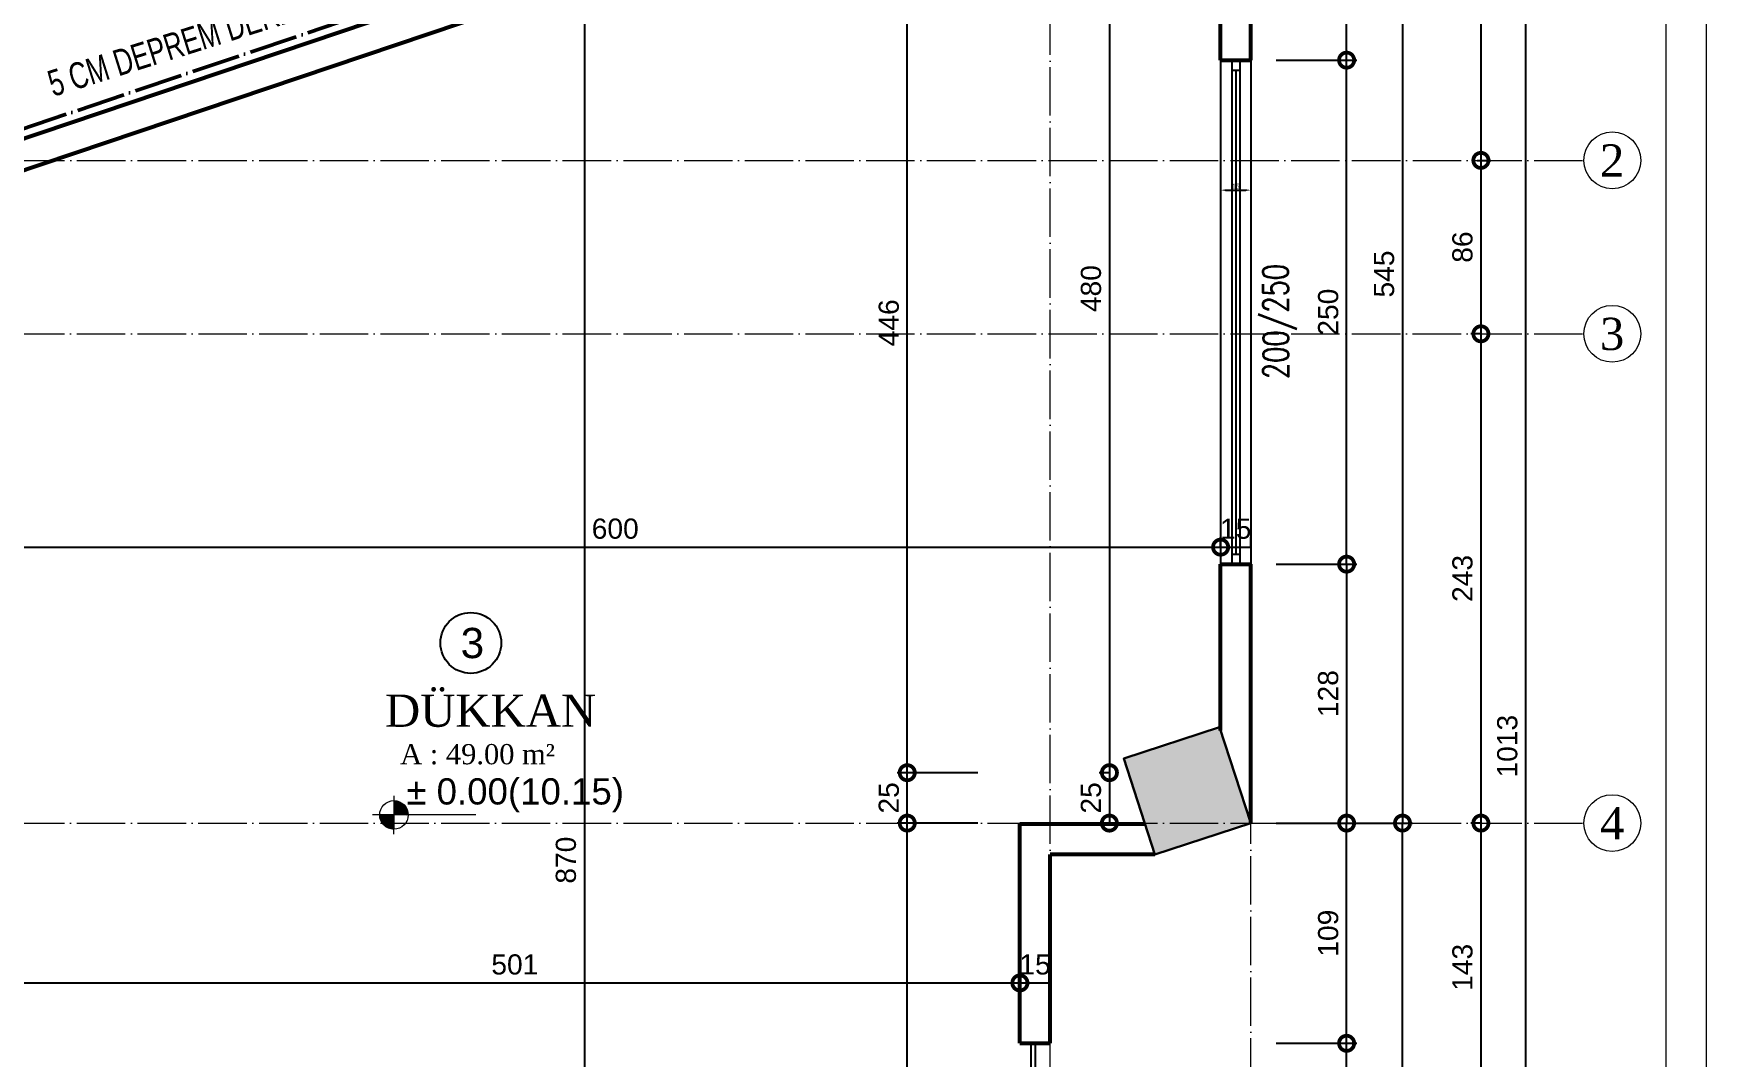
# Model space of a CAD drawing. Header units: millimetres. Extents: x 7519 to 33116, y -1769 to 3101.
# Drawn here: x 16646 to 17476, y 1738 to 2246 of the extents above; entities that cross this region are included whole.
import ezdxf

# ---------------------------------------------------------------- set-up
doc = ezdxf.new("R2010")
doc.units = ezdxf.units.MM
doc.linetypes.add('ACAD_ISO04W100', pattern=[30, 24, -3, 0, -3])
for name, color, linetype, lineweight in [('duvar', 145, 'Continuous', 53), ('iç ölçü x', 20, 'Continuous', 9), ('KAPI', 42, 'Continuous', 25), ('kolon', 1, 'Continuous', 30), ('KOT_ŞABLON', 6, 'Continuous', 0), ('tarama', 157, 'Continuous', 15), ('çizgi', 234, 'Continuous', 9)]:
    doc.layers.add(name, color=color, linetype=linetype, lineweight=lineweight)
doc.layers.add('PENC3', color=24, linetype='Continuous')
doc.layers.add('YAZI_ALAN', color=9, linetype='Continuous')
doc.styles.add('ARIAL', font='arial.ttf', dxfattribs={"height": 10})
doc.styles.add('DIMST', font='simplex.shx', dxfattribs={"width": 0.5, "height": 11})
doc.styles.get("Standard").update_dxf_attribs({"font": 'arial.ttf'})
doc.styles.add('TÜRKÇE', font='times.ttf')
doc.dimstyles.new('ISO-25', dxfattribs={"dimtxt": 2.5, "dimasz": 2.5, "dimexe": 1.25, "dimexo": 0.625, "dimtad": 1, "dimtxsty": 'Standard', "dimcen": 2.5, "dimadec": 0, "dimazin": 0, "dimtfac": 1, "dimtmove": 0, "dimatfit": 3, "dimfxl": 1, "dimarcsym": 0})
doc.dimstyles.new('KESİT', dxfattribs={"dimscale": 0, "dimtxt": 10, "dimasz": 15, "dimexe": 5, "dimexo": 5, "dimgap": 4, "dimtad": 1, "dimdec": 0, "dimdsep": 46, "dimtxsty": 'ARIAL', "dimblk": 'DOTSMALL', "dimcen": -2, "dimclrd": 256, "dimclre": 8, "dimclrt": 4, "dimadec": 0, "dimazin": 0, "dimtfac": 0.533333, "dimtdec": 0, "dimtix": 1, "dimtmove": 2, "dimatfit": 3, "dimldrblk": 'DOTSMALL', "dimfxl": 35, "dimfxlon": 1, "dimtolj": 1, "dimarcsym": 0})

# ---------------------------------------------------------------- blocks, each defined once
blk = doc.blocks.new('_DotSmall')
at = {"color": 0, "linetype": 'ByBlock', "const_width": 0.5}
blk.add_lwpolyline([(-0.0625, 0, 1), (0.0625, 0, 1)], format="xyb", close=True, dxfattribs=at)
blk = doc.blocks.new('*D8')
at = {"layer": 'Defpoints', "color": 0, "transparency": 16777216}
for p in [(17249.72, 1982.78), (17260.83, 1854.34), (17297.18, 1854.34)]:
    blk.add_point(p, dxfattribs=at)
at = {"layer": 'iç ölçü x', "color": 8, "lineweight": -2, "transparency": 16777216}
for p, q in [((17262.18, 1982.78), (17302.18, 1982.78)), ((17265.83, 1854.34), (17302.18, 1854.34))]:
    blk.add_line(p, q, dxfattribs=at)
at = {"layer": 'iç ölçü x', "lineweight": -2, "transparency": 16777216}
blk.add_line((17297.18, 1982.78), (17297.18, 1854.34), dxfattribs=at)
at = {"layer": 'iç ölçü x', "lineweight": -2, "transparency": 16777216, "xscale": 15, "yscale": 15, "zscale": 15}
for p, rotation in [((17297.18, 1982.78), 90), ((17297.18, 1854.34), 270)]:
    blk.add_blockref('_DotSmall', p, dxfattribs=dict(at, rotation=rotation))
at = {"layer": 'iç ölçü x', "color": 4, "transparency": 16777216, "insert": (17288.08, 1918.56), "char_height": 10, "attachment_point": 5, "rotation": 90, "style": 'ARIAL'}
blk.add_mtext('\\A1;128', dxfattribs=at)
blk = doc.blocks.new('*D10')
at = {"layer": 'Defpoints', "color": 0, "transparency": 16777216}
for p in [(17290.29, 1854.34), (17324.88, 1854.34), (17290.29, 1385.89)]:
    blk.add_point(p, dxfattribs=at)
at = {"layer": 'iç ölçü x', "color": 8, "lineweight": -2, "transparency": 16777216}
for p, q in [((17295.29, 1854.34), (17329.88, 1854.34)), ((17295.29, 1385.89), (17329.88, 1385.89))]:
    blk.add_line(p, q, dxfattribs=at)
at = {"layer": 'iç ölçü x', "lineweight": -2, "transparency": 16777216}
blk.add_line((17324.88, 1385.89), (17324.88, 1854.34), dxfattribs=at)
at = {"layer": 'iç ölçü x', "lineweight": -2, "transparency": 16777216, "xscale": 15, "yscale": 15, "zscale": 15}
for p, rotation in [((17324.88, 1854.34), 90), ((17324.88, 1385.89), 270)]:
    blk.add_blockref('_DotSmall', p, dxfattribs=dict(at, rotation=rotation))
at = {"layer": 'iç ölçü x', "color": 4, "transparency": 16777216, "insert": (17315.77, 1620.11), "char_height": 10, "attachment_point": 5, "rotation": 90, "style": 'ARIAL'}
blk.add_mtext('\\A1;468', dxfattribs=at)
blk = doc.blocks.new('*D11')
at = {"layer": 'Defpoints', "color": 0, "transparency": 16777216}
for p in [(17356.85, 2399.07), (17356.85, 2183.07), (17363.76, 2183.07)]:
    blk.add_point(p, dxfattribs=at)
at = {"layer": 'iç ölçü x', "color": 8, "lineweight": -2, "transparency": 16777216}
for p, q in [((17361.85, 2399.07), (17368.76, 2399.07)), ((17361.85, 2183.07), (17368.76, 2183.07))]:
    blk.add_line(p, q, dxfattribs=at)
at = {"layer": 'iç ölçü x', "lineweight": -2, "transparency": 16777216}
blk.add_line((17363.76, 2399.07), (17363.76, 2183.07), dxfattribs=at)
at = {"layer": 'iç ölçü x', "lineweight": -2, "transparency": 16777216, "xscale": 15, "yscale": 15, "zscale": 15}
for p, rotation in [((17363.76, 2399.07), 90), ((17363.76, 2183.07), 270)]:
    blk.add_blockref('_DotSmall', p, dxfattribs=dict(at, rotation=rotation))
at = {"layer": 'iç ölçü x', "color": 4, "transparency": 16777216, "insert": (17354.65, 2291.07), "char_height": 10, "attachment_point": 5, "rotation": 90, "style": 'ARIAL'}
blk.add_mtext('\\A1;216', dxfattribs=at)
blk = doc.blocks.new('*D12')
at = {"layer": 'Defpoints', "color": 0, "transparency": 16777216}
for p in [(17356.85, 2183.07), (17363.76, 2097.04), (17363.76, 2097.04)]:
    blk.add_point(p, dxfattribs=at)
at = {"layer": 'iç ölçü x', "color": 8, "lineweight": -2, "transparency": 16777216}
for p, q in [((17361.85, 2183.07), (17368.76, 2183.07)), ((17363.76, 2097.04), (17358.76, 2097.04))]:
    blk.add_line(p, q, dxfattribs=at)
at = {"layer": 'iç ölçü x', "lineweight": -2, "transparency": 16777216}
blk.add_line((17363.76, 2183.07), (17363.76, 2097.04), dxfattribs=at)
at = {"layer": 'iç ölçü x', "lineweight": -2, "transparency": 16777216, "xscale": 15, "yscale": 15, "zscale": 15}
for p, rotation in [((17363.76, 2183.07), 90), ((17363.76, 2097.04), 270)]:
    blk.add_blockref('_DotSmall', p, dxfattribs=dict(at, rotation=rotation))
at = {"layer": 'iç ölçü x', "color": 4, "transparency": 16777216, "insert": (17354.65, 2140.06), "char_height": 10, "attachment_point": 5, "rotation": 90, "style": 'ARIAL'}
blk.add_mtext('\\A1;86', dxfattribs=at)
blk = doc.blocks.new('*D13')
at = {"layer": 'Defpoints', "color": 0, "transparency": 16777216}
for p in [(17363.76, 2097.04), (17363.76, 1854.34), (17363.76, 1854.34)]:
    blk.add_point(p, dxfattribs=at)
at = {"layer": 'iç ölçü x', "color": 8, "lineweight": -2, "transparency": 16777216}
for p, q in [((17363.76, 2097.04), (17358.76, 2097.04)), ((17363.76, 1854.34), (17358.76, 1854.34))]:
    blk.add_line(p, q, dxfattribs=at)
at = {"layer": 'iç ölçü x', "lineweight": -2, "transparency": 16777216}
blk.add_line((17363.76, 2097.04), (17363.76, 1854.34), dxfattribs=at)
at = {"layer": 'iç ölçü x', "lineweight": -2, "transparency": 16777216, "xscale": 15, "yscale": 15, "zscale": 15}
for p, rotation in [((17363.76, 2097.04), 90), ((17363.76, 1854.34), 270)]:
    blk.add_blockref('_DotSmall', p, dxfattribs=dict(at, rotation=rotation))
at = {"layer": 'iç ölçü x', "color": 4, "transparency": 16777216, "insert": (17354.65, 1975.69), "char_height": 10, "attachment_point": 5, "rotation": 90, "style": 'ARIAL'}
blk.add_mtext('\\A1;243', dxfattribs=at)
blk = doc.blocks.new('*D14')
at = {"layer": 'Defpoints', "color": 0, "transparency": 16777216}
for p in [(17363.76, 1854.34), (17363.76, 1711.22), (17363.76, 1711.22)]:
    blk.add_point(p, dxfattribs=at)
at = {"layer": 'iç ölçü x', "color": 8, "lineweight": -2, "transparency": 16777216}
for p, q in [((17363.76, 1854.34), (17358.76, 1854.34)), ((17363.76, 1711.22), (17358.76, 1711.22))]:
    blk.add_line(p, q, dxfattribs=at)
at = {"layer": 'iç ölçü x', "lineweight": -2, "transparency": 16777216}
blk.add_line((17363.76, 1854.34), (17363.76, 1711.22), dxfattribs=at)
at = {"layer": 'iç ölçü x', "lineweight": -2, "transparency": 16777216, "xscale": 15, "yscale": 15, "zscale": 15}
for p, rotation in [((17363.76, 1854.34), 90), ((17363.76, 1711.22), 270)]:
    blk.add_blockref('_DotSmall', p, dxfattribs=dict(at, rotation=rotation))
at = {"layer": 'iç ölçü x', "color": 4, "transparency": 16777216, "insert": (17354.65, 1782.78), "char_height": 10, "attachment_point": 5, "rotation": 90, "style": 'ARIAL'}
blk.add_mtext('\\A1;143', dxfattribs=at)
blk = doc.blocks.new('*D17')
at = {"layer": 'Defpoints', "color": 0, "transparency": 16777216}
for p in [(17385.99, 2399.07), (17385.99, 2399.07), (17385.99, 1385.89)]:
    blk.add_point(p, dxfattribs=at)
at = {"layer": 'iç ölçü x', "color": 8, "lineweight": -2, "transparency": 16777216}
for p, q in [((17385.99, 2399.07), (17380.99, 2399.07)), ((17385.99, 1385.89), (17380.99, 1385.89))]:
    blk.add_line(p, q, dxfattribs=at)
at = {"layer": 'iç ölçü x', "lineweight": -2, "transparency": 16777216}
blk.add_line((17385.99, 1385.89), (17385.99, 2399.07), dxfattribs=at)
at = {"layer": 'iç ölçü x', "lineweight": -2, "transparency": 16777216, "xscale": 15, "yscale": 15, "zscale": 15}
for p, rotation in [((17385.99, 2399.07), 90), ((17385.99, 1385.89), 270)]:
    blk.add_blockref('_DotSmall', p, dxfattribs=dict(at, rotation=rotation))
at = {"layer": 'iç ölçü x', "color": 4, "transparency": 16777216, "insert": (17376.88, 1892.48), "char_height": 10, "attachment_point": 5, "rotation": 90, "style": 'ARIAL'}
blk.add_mtext('\\A1;1013', dxfattribs=at)
blk = doc.blocks.new('*D46')
at = {"layer": 'Defpoints', "color": 0, "transparency": 16777216}
for p in [(16634.45, 1775.06), (17135.22, 1775.06), (17135.22, 1775.06)]:
    blk.add_point(p, dxfattribs=at)
at = {"layer": 'iç ölçü x', "color": 8, "lineweight": -2, "transparency": 16777216}
for p, q in [((16634.45, 1775.06), (16634.45, 1780.06)), ((17135.22, 1775.06), (17135.22, 1780.06))]:
    blk.add_line(p, q, dxfattribs=at)
at = {"layer": 'iç ölçü x', "lineweight": -2, "transparency": 16777216}
blk.add_line((16634.45, 1775.06), (17135.22, 1775.06), dxfattribs=at)
at = {"layer": 'iç ölçü x', "lineweight": -2, "transparency": 16777216, "xscale": 15, "yscale": 15, "zscale": 15, "rotation": 180}
blk.add_blockref('_DotSmall', (16634.45, 1775.06), dxfattribs=at)
at = {"layer": 'iç ölçü x', "lineweight": -2, "transparency": 16777216, "xscale": 15, "yscale": 15, "zscale": 15}
blk.add_blockref('_DotSmall', (17135.22, 1775.06), dxfattribs=at)
at = {"layer": 'iç ölçü x', "color": 4, "transparency": 16777216, "insert": (16884.83, 1784.17), "char_height": 10, "attachment_point": 5, "style": 'ARIAL'}
blk.add_mtext('\\A1;501', dxfattribs=at)
blk = doc.blocks.new('*D47')
at = {"layer": 'Defpoints', "color": 0, "transparency": 16777216}
for p in [(17135.22, 1775.06), (17150.22, 1775.06), (17150.22, 1775.06)]:
    blk.add_point(p, dxfattribs=at)
at = {"layer": 'iç ölçü x', "color": 8, "lineweight": -2, "transparency": 16777216}
for p, q in [((17135.22, 1775.06), (17135.22, 1780.06)), ((17150.22, 1775.06), (17150.22, 1780.06))]:
    blk.add_line(p, q, dxfattribs=at)
at = {"layer": 'iç ölçü x', "lineweight": -2, "transparency": 16777216}
blk.add_line((17135.22, 1775.06), (17150.22, 1775.06), dxfattribs=at)
at = {"layer": 'iç ölçü x', "color": 4, "transparency": 16777216, "insert": (17142.72, 1784.17), "char_height": 10, "attachment_point": 5, "style": 'ARIAL'}
blk.add_mtext('\\A1;15', dxfattribs=at)
blk = doc.blocks.new('*D51')
at = {"layer": 'Defpoints', "color": 0, "transparency": 16777216}
for p in [(16634.45, 1991.21), (17234.72, 1991.21), (17234.72, 1991.21)]:
    blk.add_point(p, dxfattribs=at)
at = {"layer": 'iç ölçü x', "color": 8, "lineweight": -2, "transparency": 16777216}
for p, q in [((16634.45, 1991.21), (16634.45, 1996.21)), ((17234.72, 1991.21), (17234.72, 1996.21))]:
    blk.add_line(p, q, dxfattribs=at)
at = {"layer": 'iç ölçü x', "lineweight": -2, "transparency": 16777216}
blk.add_line((16634.45, 1991.21), (17234.72, 1991.21), dxfattribs=at)
at = {"layer": 'iç ölçü x', "lineweight": -2, "transparency": 16777216, "xscale": 15, "yscale": 15, "zscale": 15, "rotation": 180}
blk.add_blockref('_DotSmall', (16634.45, 1991.21), dxfattribs=at)
at = {"layer": 'iç ölçü x', "lineweight": -2, "transparency": 16777216, "xscale": 15, "yscale": 15, "zscale": 15}
blk.add_blockref('_DotSmall', (17234.72, 1991.21), dxfattribs=at)
at = {"layer": 'iç ölçü x', "color": 4, "transparency": 16777216, "insert": (16934.59, 2000.32), "char_height": 10, "attachment_point": 5, "style": 'ARIAL'}
blk.add_mtext('\\A1;600', dxfattribs=at)
blk = doc.blocks.new('*D52')
at = {"layer": 'Defpoints', "color": 0, "transparency": 16777216}
for p in [(17234.72, 1991.21), (17249.72, 1991.21), (17249.72, 1991.21)]:
    blk.add_point(p, dxfattribs=at)
at = {"layer": 'iç ölçü x', "color": 8, "lineweight": -2, "transparency": 16777216}
for p, q in [((17234.72, 1991.21), (17234.72, 1996.21)), ((17249.72, 1991.21), (17249.72, 1996.21))]:
    blk.add_line(p, q, dxfattribs=at)
at = {"layer": 'iç ölçü x', "lineweight": -2, "transparency": 16777216}
blk.add_line((17234.72, 1991.21), (17249.72, 1991.21), dxfattribs=at)
at = {"layer": 'iç ölçü x', "color": 4, "transparency": 16777216, "insert": (17242.22, 2000.32), "char_height": 10, "attachment_point": 5, "style": 'ARIAL'}
blk.add_mtext('\\A1;15', dxfattribs=at)
blk = doc.blocks.new('*D61')
at = {"layer": 'Defpoints', "color": 0, "transparency": 16777216}
for p in [(17179.59, 2359.58), (17179.59, 1879.34), (17179.59, 1879.34)]:
    blk.add_point(p, dxfattribs=at)
at = {"layer": 'iç ölçü x', "color": 8, "lineweight": -2, "transparency": 16777216}
for p, q in [((17179.59, 2359.58), (17174.59, 2359.58)), ((17179.59, 1879.34), (17174.59, 1879.34))]:
    blk.add_line(p, q, dxfattribs=at)
at = {"layer": 'iç ölçü x', "lineweight": -2, "transparency": 16777216}
blk.add_line((17179.59, 2359.58), (17179.59, 1879.34), dxfattribs=at)
at = {"layer": 'iç ölçü x', "lineweight": -2, "transparency": 16777216, "xscale": 15, "yscale": 15, "zscale": 15}
for p, rotation in [((17179.59, 2359.58), 90), ((17179.59, 1879.34), 270)]:
    blk.add_blockref('_DotSmall', p, dxfattribs=dict(at, rotation=rotation))
at = {"layer": 'iç ölçü x', "color": 4, "transparency": 16777216, "insert": (17170.49, 2119.46), "char_height": 10, "attachment_point": 5, "rotation": 90, "style": 'ARIAL'}
blk.add_mtext('\\A1;480', dxfattribs=at)
blk = doc.blocks.new('*D62')
at = {"layer": 'Defpoints', "color": 0, "transparency": 16777216}
for p in [(17179.59, 1879.34), (17179.59, 1854.34), (17179.59, 1854.34)]:
    blk.add_point(p, dxfattribs=at)
at = {"layer": 'iç ölçü x', "color": 8, "lineweight": -2, "transparency": 16777216}
for p, q in [((17179.59, 1879.34), (17174.59, 1879.34)), ((17179.59, 1854.34), (17174.59, 1854.34))]:
    blk.add_line(p, q, dxfattribs=at)
at = {"layer": 'iç ölçü x', "lineweight": -2, "transparency": 16777216}
blk.add_line((17179.59, 1879.34), (17179.59, 1854.34), dxfattribs=at)
at = {"layer": 'iç ölçü x', "lineweight": -2, "transparency": 16777216, "xscale": 15, "yscale": 15, "zscale": 15}
for p, rotation in [((17179.59, 1879.34), 90), ((17179.59, 1854.34), 270)]:
    blk.add_blockref('_DotSmall', p, dxfattribs=dict(at, rotation=rotation))
at = {"layer": 'iç ölçü x', "color": 4, "transparency": 16777216, "insert": (17170.49, 1866.84), "char_height": 10, "attachment_point": 5, "rotation": 90, "style": 'ARIAL'}
blk.add_mtext('\\A1;25', dxfattribs=at)
blk = doc.blocks.new('*D64')
at = {"layer": 'Defpoints', "color": 0, "transparency": 16777216}
for p in [(16917.09, 2271.02), (16919.29, 1400.89), (16919.29, 1400.89)]:
    blk.add_point(p, dxfattribs=at)
at = {"layer": 'iç ölçü x', "color": 8, "lineweight": -2, "transparency": 16777216}
for p, q in [((16919.29, 2271.02), (16924.29, 2271.02)), ((16919.29, 1400.89), (16914.29, 1400.89))]:
    blk.add_line(p, q, dxfattribs=at)
at = {"layer": 'iç ölçü x', "lineweight": -2, "transparency": 16777216}
blk.add_line((16919.29, 2271.02), (16919.29, 1400.89), dxfattribs=at)
at = {"layer": 'iç ölçü x', "lineweight": -2, "transparency": 16777216, "xscale": 15, "yscale": 15, "zscale": 15}
for p, rotation in [((16919.29, 2271.02), 90), ((16919.29, 1400.89), 270)]:
    blk.add_blockref('_DotSmall', p, dxfattribs=dict(at, rotation=rotation))
at = {"layer": 'iç ölçü x', "color": 4, "transparency": 16777216, "insert": (16910.18, 1835.96), "char_height": 10, "attachment_point": 5, "rotation": 90, "style": 'ARIAL'}
blk.add_mtext('\\A1;870', dxfattribs=at)
blk = doc.blocks.new('*D215')
at = {"layer": 'Defpoints', "color": 0, "transparency": 16777216}
for p in [(17234.72, 2168.3), (17249.72, 2168.3), (17249.72, 2168.3)]:
    blk.add_point(p, dxfattribs=at)
at = {"layer": 'iç ölçü x', "color": 0, "lineweight": -2, "transparency": 16777216}
for p, q in [((17234.72, 2167.68), (17234.72, 2167.05)), ((17237.22, 2168.3), (17247.22, 2168.3)), ((17249.72, 2167.68), (17249.72, 2167.05))]:
    blk.add_line(p, q, dxfattribs=at)
at = {"layer": 'iç ölçü x', "color": 0, "transparency": 16777216}
for points in [[(17237.22, 2168.72), (17237.22, 2167.89), (17234.72, 2168.3)], [(17247.22, 2168.72), (17247.22, 2167.89), (17249.72, 2168.3)]]:
    blk.add_solid(points, dxfattribs=at)
at = {"layer": 'iç ölçü x', "color": 0, "transparency": 16777216, "insert": (17242.22, 2170.21), "char_height": 2.5, "attachment_point": 5}
blk.add_mtext('15', dxfattribs=at)
blk = doc.blocks.new('*D216')
at = {"layer": 'Defpoints', "color": 0, "transparency": 16777216}
for p in [(17225.59, 2470.6), (17238.03, 2433.74), (16342.76, 2131.69)]:
    blk.add_point(p, dxfattribs=at)
at = {"layer": 'iç ölçü x', "color": 8, "lineweight": -2, "transparency": 16777216}
for p, q in [((17236.43, 2438.48), (17223.99, 2475.34)), ((16341.16, 2136.43), (16328.72, 2173.29))]:
    blk.add_line(p, q, dxfattribs=at)
at = {"layer": 'iç ölçü x', "lineweight": -2, "transparency": 16777216}
blk.add_line((16330.32, 2168.55), (17225.59, 2470.6), dxfattribs=at)
at = {"layer": 'iç ölçü x', "lineweight": -2, "transparency": 16777216, "xscale": 15, "yscale": 15, "zscale": 15}
for p, rotation in [((17225.59, 2470.6), 18.64354857324905), ((16330.32, 2168.55), 198.643548573249)]:
    blk.add_blockref('_DotSmall', p, dxfattribs=dict(at, rotation=rotation))
at = {"layer": 'iç ölçü x', "color": 4, "transparency": 16777216, "insert": (16775.04, 2328.21), "char_height": 10, "attachment_point": 5, "rotation": 18.64355, "style": 'ARIAL'}
blk.add_mtext('\\A1;945', dxfattribs=at)
blk = doc.blocks.new('*D536')
at = {"layer": 'Defpoints', "color": 0, "transparency": 16777216}
for p in [(17079.36, 1854.34), (17120.22, 1854.34), (17085.13, 1536.27)]:
    blk.add_point(p, dxfattribs=at)
at = {"layer": 'iç ölçü x', "color": 8, "lineweight": -2, "transparency": 16777216}
for p, q in [((17114.36, 1854.34), (17074.36, 1854.34)), ((17080.13, 1536.27), (17074.36, 1536.27))]:
    blk.add_line(p, q, dxfattribs=at)
at = {"layer": 'iç ölçü x', "lineweight": -2, "transparency": 16777216}
blk.add_line((17079.36, 1536.27), (17079.36, 1854.34), dxfattribs=at)
at = {"layer": 'iç ölçü x', "lineweight": -2, "transparency": 16777216, "xscale": 15, "yscale": 15, "zscale": 15}
for p, rotation in [((17079.36, 1854.34), 90), ((17079.36, 1536.27), 270)]:
    blk.add_blockref('_DotSmall', p, dxfattribs=dict(at, rotation=rotation))
at = {"layer": 'iç ölçü x', "color": 4, "transparency": 16777216, "insert": (17070.25, 1695.3), "char_height": 10, "attachment_point": 5, "rotation": 90, "style": 'ARIAL'}
blk.add_mtext('\\A1;318', dxfattribs=at)
blk = doc.blocks.new('*D537')
at = {"layer": 'Defpoints', "color": 0, "transparency": 16777216}
for p in [(17079.36, 1879.34), (17120.22, 1879.34), (17120.22, 1854.34)]:
    blk.add_point(p, dxfattribs=at)
at = {"layer": 'iç ölçü x', "color": 8, "lineweight": -2, "transparency": 16777216}
for p, q in [((17114.36, 1879.34), (17074.36, 1879.34)), ((17114.36, 1854.34), (17074.36, 1854.34))]:
    blk.add_line(p, q, dxfattribs=at)
at = {"layer": 'iç ölçü x', "lineweight": -2, "transparency": 16777216}
blk.add_line((17079.36, 1854.34), (17079.36, 1879.34), dxfattribs=at)
at = {"layer": 'iç ölçü x', "lineweight": -2, "transparency": 16777216, "xscale": 15, "yscale": 15, "zscale": 15}
for p, rotation in [((17079.36, 1879.34), 90), ((17079.36, 1854.34), 270)]:
    blk.add_blockref('_DotSmall', p, dxfattribs=dict(at, rotation=rotation))
at = {"layer": 'iç ölçü x', "color": 4, "transparency": 16777216, "insert": (17070.26, 1866.84), "char_height": 10, "attachment_point": 5, "rotation": 90, "style": 'ARIAL'}
blk.add_mtext('\\A1;25', dxfattribs=at)
blk = doc.blocks.new('*D538')
at = {"layer": 'Defpoints', "color": 0, "transparency": 16777216}
for p in [(17078.98, 2325.64), (17079.36, 2325.64), (17120.22, 1879.34)]:
    blk.add_point(p, dxfattribs=at)
at = {"layer": 'iç ölçü x', "color": 8, "lineweight": -2, "transparency": 16777216}
for p, q in [((17079.36, 2325.64), (17084.36, 2325.64)), ((17114.36, 1879.34), (17074.36, 1879.34))]:
    blk.add_line(p, q, dxfattribs=at)
at = {"layer": 'iç ölçü x', "lineweight": -2, "transparency": 16777216}
blk.add_line((17079.36, 1879.34), (17079.36, 2325.64), dxfattribs=at)
at = {"layer": 'iç ölçü x', "lineweight": -2, "transparency": 16777216, "xscale": 15, "yscale": 15, "zscale": 15}
for p, rotation in [((17079.36, 2325.64), 90), ((17079.36, 1879.34), 270)]:
    blk.add_blockref('_DotSmall', p, dxfattribs=dict(at, rotation=rotation))
at = {"layer": 'iç ölçü x', "color": 4, "transparency": 16777216, "insert": (17070.26, 2102.49), "char_height": 10, "attachment_point": 5, "rotation": 90, "style": 'ARIAL'}
blk.add_mtext('\\A1;446', dxfattribs=at)
blk = doc.blocks.new('A$C039E5E33')
at = {"layer": 'KOT_ŞABLON'}
h = blk.add_hatch(color=256, dxfattribs=at)
h.dxf.hatch_style = 1
h.paths.add_polyline_path([(-7.06, 0, 0.414214), (0, -7.06), (0, 0)])
h.paths.add_polyline_path([(0, 7.06), (0, 0), (7.06, 0, 0.414214)])
for p in [(0, 9.49), (0, -9.49)]:
    blk.add_line(p, (0, 0), dxfattribs=at)
blk.add_lwpolyline([(40.65, 0), (-10.66, 0)], dxfattribs=at)
blk.add_circle((0, 0), 7.06, dxfattribs=at)
blk = doc.blocks.new('A$C608A78B4')
at = {"layer": 'KOT_ŞABLON'}
h = blk.add_hatch(dxfattribs=at)
h.set_pattern_fill('JIS_LC_8', color=256, scale=0.025)
h.set_pattern_definition([(45, (-1970.74228, 532.69145), (-0.137885822, 0.137885822), []), (45, (-1970.73228, 532.69145), (-0.137885822, 0.137885822), [])])
h.paths.add_polyline_path([(7.06, 0, 0.414214), (0, 7.06), (0, 0)])
h.paths.add_polyline_path([(0, 0), (-7.06, 0, 0.414214), (0, -7.06)])
blk.add_line((0, 7.06), (0, -7.06), dxfattribs=at)
blk.add_lwpolyline([(7.06, 0), (-7.06, 0)], dxfattribs=at)
blk.add_circle((0, 0), 7.06, dxfattribs=at)
at = {"layer": 'iç ölçü x'}
blk.add_blockref('A$C039E5E33', (0, 0), dxfattribs=at)
blk = doc.blocks.new('*D674')
at = {"layer": 'Defpoints', "color": 0, "transparency": 16777216}
for p in [(17150.22, 1745.11), (17297.18, 1745.11), (17150.22, 1545.11)]:
    blk.add_point(p, dxfattribs=at)
at = {"layer": 'iç ölçü x', "color": 8, "lineweight": -2, "transparency": 16777216}
for p, q in [((17262.18, 1745.11), (17302.18, 1745.11)), ((17262.18, 1545.11), (17302.18, 1545.11))]:
    blk.add_line(p, q, dxfattribs=at)
at = {"layer": 'iç ölçü x', "lineweight": -2, "transparency": 16777216}
blk.add_line((17297.18, 1545.11), (17297.18, 1745.11), dxfattribs=at)
at = {"layer": 'iç ölçü x', "lineweight": -2, "transparency": 16777216, "xscale": 15, "yscale": 15, "zscale": 15}
for p, rotation in [((17297.18, 1745.11), 90), ((17297.18, 1545.11), 270)]:
    blk.add_blockref('_DotSmall', p, dxfattribs=dict(at, rotation=rotation))
at = {"layer": 'iç ölçü x', "color": 4, "transparency": 16777216, "insert": (17288.08, 1645.11), "char_height": 10, "attachment_point": 5, "rotation": 90, "style": 'ARIAL'}
blk.add_mtext('\\A1;200', dxfattribs=at)
blk = doc.blocks.new('*D675')
at = {"layer": 'Defpoints', "color": 0, "transparency": 16777216}
for p in [(17249.72, 1854.34), (17297.18, 1854.34), (17150.22, 1745.11)]:
    blk.add_point(p, dxfattribs=at)
at = {"layer": 'iç ölçü x', "color": 8, "lineweight": -2, "transparency": 16777216}
for p, q in [((17262.18, 1854.34), (17302.18, 1854.34)), ((17262.18, 1745.11), (17302.18, 1745.11))]:
    blk.add_line(p, q, dxfattribs=at)
at = {"layer": 'iç ölçü x', "lineweight": -2, "transparency": 16777216}
blk.add_line((17297.18, 1745.11), (17297.18, 1854.34), dxfattribs=at)
at = {"layer": 'iç ölçü x', "lineweight": -2, "transparency": 16777216, "xscale": 15, "yscale": 15, "zscale": 15}
for p, rotation in [((17297.18, 1854.34), 90), ((17297.18, 1745.11), 270)]:
    blk.add_blockref('_DotSmall', p, dxfattribs=dict(at, rotation=rotation))
at = {"layer": 'iç ölçü x', "color": 4, "transparency": 16777216, "insert": (17288.08, 1799.73), "char_height": 10, "attachment_point": 5, "rotation": 90, "style": 'ARIAL'}
blk.add_mtext('\\A1;109', dxfattribs=at)
blk = doc.blocks.new('*D676')
at = {"layer": 'Defpoints', "color": 0, "transparency": 16777216}
for p in [(17249.72, 2232.78), (17297.18, 2232.78), (17249.72, 1982.78)]:
    blk.add_point(p, dxfattribs=at)
at = {"layer": 'iç ölçü x', "color": 8, "lineweight": -2, "transparency": 16777216}
for p, q in [((17262.18, 2232.78), (17302.18, 2232.78)), ((17262.18, 1982.78), (17302.18, 1982.78))]:
    blk.add_line(p, q, dxfattribs=at)
at = {"layer": 'iç ölçü x', "lineweight": -2, "transparency": 16777216}
blk.add_line((17297.18, 1982.78), (17297.18, 2232.78), dxfattribs=at)
at = {"layer": 'iç ölçü x', "lineweight": -2, "transparency": 16777216, "xscale": 15, "yscale": 15, "zscale": 15}
for p, rotation in [((17297.18, 2232.78), 90), ((17297.18, 1982.78), 270)]:
    blk.add_blockref('_DotSmall', p, dxfattribs=dict(at, rotation=rotation))
at = {"layer": 'iç ölçü x', "color": 4, "transparency": 16777216, "insert": (17288.08, 2107.78), "char_height": 10, "attachment_point": 5, "rotation": 90, "style": 'ARIAL'}
blk.add_mtext('\\A1;250', dxfattribs=at)
blk = doc.blocks.new('*D677')
at = {"layer": 'Defpoints', "color": 0, "transparency": 16777216}
for p in [(17249.72, 2399.07), (17297.18, 2399.07), (17249.72, 2232.78)]:
    blk.add_point(p, dxfattribs=at)
at = {"layer": 'iç ölçü x', "color": 8, "lineweight": -2, "transparency": 16777216}
for p, q in [((17262.18, 2399.07), (17302.18, 2399.07)), ((17262.18, 2232.78), (17302.18, 2232.78))]:
    blk.add_line(p, q, dxfattribs=at)
at = {"layer": 'iç ölçü x', "lineweight": -2, "transparency": 16777216}
blk.add_line((17297.18, 2232.78), (17297.18, 2399.07), dxfattribs=at)
at = {"layer": 'iç ölçü x', "lineweight": -2, "transparency": 16777216, "xscale": 15, "yscale": 15, "zscale": 15}
for p, rotation in [((17297.18, 2399.07), 90), ((17297.18, 2232.78), 270)]:
    blk.add_blockref('_DotSmall', p, dxfattribs=dict(at, rotation=rotation))
at = {"layer": 'iç ölçü x', "color": 4, "transparency": 16777216, "insert": (17288.08, 2315.93), "char_height": 10, "attachment_point": 5, "rotation": 90, "style": 'ARIAL'}
blk.add_mtext('\\A1;166', dxfattribs=at)
blk = doc.blocks.new('*D678')
at = {"layer": 'Defpoints', "color": 0, "transparency": 16777216}
for p in [(17282.18, 2399.07), (17290.29, 1854.34), (17324.88, 1854.34)]:
    blk.add_point(p, dxfattribs=at)
at = {"layer": 'iç ölçü x', "color": 8, "lineweight": -2, "transparency": 16777216}
for p, q in [((17289.88, 2399.07), (17329.88, 2399.07)), ((17295.29, 1854.34), (17329.88, 1854.34))]:
    blk.add_line(p, q, dxfattribs=at)
at = {"layer": 'iç ölçü x', "lineweight": -2, "transparency": 16777216}
blk.add_line((17324.88, 2399.07), (17324.88, 1854.34), dxfattribs=at)
at = {"layer": 'iç ölçü x', "lineweight": -2, "transparency": 16777216, "xscale": 15, "yscale": 15, "zscale": 15}
for p, rotation in [((17324.88, 2399.07), 90), ((17324.88, 1854.34), 270)]:
    blk.add_blockref('_DotSmall', p, dxfattribs=dict(at, rotation=rotation))
at = {"layer": 'iç ölçü x', "color": 4, "transparency": 16777216, "insert": (17315.79, 2126.7), "char_height": 10, "attachment_point": 5, "rotation": 90, "style": 'ARIAL'}
blk.add_mtext('\\A1;545', dxfattribs=at)

msp = doc.modelspace()

# ---------------------------------------------------------------- hatches: boundary and pattern name
at = {"layer": 'tarama'}
h = msp.add_hatch(dxfattribs=at)
h.set_pattern_fill('ANSI33', color=256)
h.set_pattern_definition([(45, (-20954.365, 6978.437), (-4.4901281, 4.4901281), []), (45, (-20949.875, 6978.437), (-4.4901281, 4.4901281), [3.175, -1.5875])])
h.paths.add_polyline_path([(16379.446, 1711.219), (16354.469, 1711.219), (16354.469, 1631.986), (16379.446, 1631.986)])
h.paths.add_polyline_path([(16379.446, 1631.986), (16354.469, 1631.986), (16354.469, 1536.273), (16379.446, 1536.273)])
h.paths.add_polyline_path([(16634.446, 1631.986), (16609.446, 1631.986), (16609.446, 1536.273), (16634.446, 1536.273)])
h.paths.add_polyline_path([(16634.446, 1711.219), (16609.446, 1711.219), (16609.446, 1631.986), (16634.446, 1631.986)])
h.paths.add_polyline_path([(16404.446, 1435.894), (16354.469, 1435.894), (16354.469, 1385.894), (16404.446, 1385.894)])
h.paths.add_polyline_path([(17134.722, 1433.432), (17087.183, 1417.937), (17097.627, 1385.894), (17150.216, 1385.894)])
h.paths.add_polyline_path([(17150.216, 1385.894), (17097.627, 1385.894), (17102.678, 1370.399)])
h.paths.add_polyline_path([(17234.211, 1901.874), (17186.672, 1886.379), (17197.117, 1854.336), (17249.706, 1854.336)])
h.paths.add_polyline_path([(17249.706, 1854.336), (17197.117, 1854.336), (17200.146, 1845.043), (17221.196, 1845.043)])
h.paths.add_polyline_path([(17221.196, 1845.043), (17200.146, 1845.043), (17202.167, 1838.841)])
h.paths.add_polyline_path([(17249.724, 2399.071), (17199.724, 2382.203), (17199.724, 2342.071), (17249.724, 2342.071)])

# ---------------------------------------------------------------- linework, layer by layer
msp.add_circle((16863.003, 1943.7), 15.085)
at = {"layer": 'duvar'}
for p, q in [((17234.724, 2232.781), (17234.724, 2342.071)), ((17249.724, 2232.781), (17249.724, 2342.071)), ((17234.724, 2232.781), (17249.724, 2232.781)), ((17234.724, 1900.299), (17234.724, 1982.781)), ((17234.724, 1982.781), (17249.724, 1982.781)), ((17249.706, 1854.336), (17249.724, 1982.781)), ((17197.278, 1853.841), (17135.216, 1853.841)), ((17135.216, 1745.115), (17135.216, 1853.841)), ((17202.167, 1838.841), (17150.216, 1838.841)), ((17150.216, 1745.115), (17150.216, 1838.841)), ((17135.216, 1745.115), (17150.216, 1745.115))]:
    msp.add_line(p, q, dxfattribs=at)
for points in [[(17199.724, 2382.203), (16634.446, 2191.503)], [(17065.822, 2321.2), (16634.446, 2175.673)]]:
    msp.add_lwpolyline(points, dxfattribs=at)
at = {"layer": 'iç ölçü x', "linetype": 'ACAD_ISO04W100', "lineweight": 50}
msp.add_line((16354.446, 2102.054), (17249.724, 2404.071), dxfattribs=at)
at = {"layer": 'iç ölçü x'}
for points in [[(16034.439, 684.072), (17475.617, 684.072), (17475.617, 3100.74), (16034.439, 3100.74)], [(16054.439, 704.072), (17455.617, 704.072), (17455.617, 3080.74), (16054.439, 3080.74)]]:
    msp.add_lwpolyline(points, close=True, dxfattribs=at)
at = {"layer": 'KAPI'}
for p, q in [((17234.724, 2232.781), (17234.724, 1982.781)), ((17240.224, 2232.781), (17240.224, 1982.781)), ((17244.224, 2232.781), (17244.224, 1982.781)), ((17249.724, 2232.781), (17249.724, 1982.781)), ((17240.224, 2227.781), (17244.224, 2227.781)), ((17242.224, 2227.781), (17242.224, 1987.781)), ((17240.224, 1987.781), (17244.224, 1987.781))]:
    msp.add_line(p, q, dxfattribs=at)
at = {"layer": 'kolon'}
msp.add_lwpolyline([(17249.706, 1854.336), (17202.167, 1838.841), (17186.672, 1886.379), (17234.211, 1901.874)], close=True, dxfattribs=at)
at = {"layer": 'PENC3', "linetype": 'ByBlock', "ltscale": 2500}
for p, q in [((17150.216, 1745.115), (17135.216, 1745.115)), ((17140.716, 1745.115), (17140.716, 1645.115)), ((17142.716, 1745.115), (17142.716, 1545.115))]:
    msp.add_line(p, q, dxfattribs=at)
at = {"layer": 'çizgi', "linetype": 'ACAD_ISO04W100'}
for p, q in [((17150.216, 1121.665), (17150.216, 2519.658)), ((17249.724, 1121.647), (17249.724, 2519.658)), ((16095.83, 2183.069), (17414.785, 2183.069)), ((16095.823, 2097.044), (17414.779, 2097.044)), ((16095.815, 1854.336), (17414.77, 1854.336))]:
    msp.add_line(p, q, dxfattribs=at)
at = {"layer": 'çizgi'}
for centre in [(17428.887, 2183.069), (17428.872, 2097.044), (17428.872, 1854.336)]:
    msp.add_circle(centre, 14.102, dxfattribs=at)

# ---------------------------------------------------------------- block references
at = {"layer": 'iç ölçü x'}
msp.add_blockref('A$C608A78B4', (16824.888, 1858.407), dxfattribs=at)

# ---------------------------------------------------------------- texts
msp.add_text('3', height=15).set_placement((16857.959, 1936.169))
at = {"layer": 'iç ölçü x', "linetype": 'ACAD_ISO04W100', "lineweight": 50, "width": 0.7}
msp.add_text('5 CM DEPREM DERZİ', height=13, rotation=17.421294, dxfattribs=at).set_placement((16655.963, 2214.535))
at = {"layer": 'iç ölçü x'}
msp.add_text('± 0.00(10.15)', height=13, dxfattribs=at).set_placement((16831.044, 1863.562))
at = {"layer": 'KAPI', "style": 'DIMST', "width": 0.75}
msp.add_text('200/250', height=12.5, rotation=90.17418, dxfattribs=at).set_placement((17268.361, 2074.655))
at = {"layer": 'YAZI_ALAN', "linetype": 'ByBlock', "ltscale": 2500, "style": 'TÜRKÇE'}
for s, height, p in [('DÜKKAN', 16, (16820.469, 1902.11)), ('A : 49.00 m²', 10, (16827.994, 1883.529))]:
    msp.add_text(s, height=height, dxfattribs=at).set_placement(p)
at = {"layer": 'çizgi', "style": 'TÜRKÇE'}
for s, p in [('2', (17422.775, 2175.03)), ('3', (17422.76, 2089.005)), ('4', (17422.76, 1846.297))]:
    msp.add_text(s, height=16, dxfattribs=at).set_placement(p)

# ---------------------------------------------------------------- dimensions: what is measured, and where the dimension line sits
at = {"layer": 'iç ölçü x'}
dim = msp.add_aligned_dim(p1=(16342.757, 2131.689), p2=(17238.028, 2433.738), distance=38.905, dimstyle='KESİT', override={"dimscale": 1}, dxfattribs=at)
dim.commit()
dim.dimension.update_dxf_attribs({"geometry": '*D216', "text_midpoint": (16775.044, 2328.205)})
for base, p1, p2, angle, dimstyle, override, picture, middle in [((17297.181, 2399.071), (17249.724, 2232.781), (17249.724, 2399.071), 90, 'KESİT', {"dimscale": 1}, '*D677', (17288.075, 2315.926)), ((17324.878, 1854.336), (17282.181, 2399.071), (17290.29, 1854.336), 270, 'KESİT', {"dimscale": 1}, '*D678', (17315.793, 2126.703)), ((17363.757, 2183.069), (17356.85, 2399.071), (17356.85, 2183.069), 90, 'KESİT', {"dimscale": 1}, '*D11', (17354.652, 2291.07)), ((17385.988, 2399.071), (17385.988, 1385.894), (17385.988, 2399.071), 90, 'KESİT', {"dimscale": 1}, '*D17', (17376.879, 1892.482)), ((17179.593, 1879.336), (17179.593, 2359.581), (17179.593, 1879.336), 90, 'KESİT', {"dimscale": 1}, '*D61', (17170.488, 2119.458)), ((17079.364, 2325.639), (17120.216, 1879.336), (17078.98, 2325.639), 90, 'KESİT', {"dimscale": 1}, '*D538', (17070.258, 2102.487)), ((16919.288, 1400.894), (16917.085, 2271.023), (16919.288, 1400.894), 90, 'KESİT', {"dimscale": 1}, '*D64', (16910.182, 1835.958)), ((17297.181, 2232.781), (17249.724, 1982.781), (17249.724, 2232.781), 90, 'KESİT', {"dimscale": 1}, '*D676', (17288.075, 2107.781)), ((17363.757, 2097.044), (17356.85, 2183.069), (17363.757, 2097.044), 90, 'KESİT', {"dimscale": 1}, '*D12', (17354.652, 2140.056)), ((17249.724, 2168.305), (17234.724, 2168.305), (17249.724, 2168.305), 180, 'ISO-25', {"dimtmove": 1}, '*D215', (17242.224, 2170.206)), ((17363.757, 1854.336), (17363.757, 2097.044), (17363.757, 1854.336), 90, 'KESİT', {"dimscale": 1}, '*D13', (17354.648, 1975.69)), ((17297.181, 1854.336), (17249.724, 1982.781), (17260.833, 1854.336), 90, 'KESİT', {"dimscale": 1}, '*D8', (17288.075, 1918.559)), ((17079.364, 1879.336), (17120.216, 1854.336), (17120.216, 1879.336), 90, 'KESİT', {"dimscale": 1}, '*D537', (17070.258, 1866.836)), ((17179.593, 1854.336), (17179.593, 1879.336), (17179.593, 1854.336), 90, 'KESİT', {"dimscale": 1}, '*D62', (17170.488, 1866.836)), ((17079.364, 1854.336), (17085.129, 1536.273), (17120.216, 1854.336), 90, 'KESİT', {"dimscale": 1}, '*D536', (17070.255, 1695.305)), ((17297.181, 1854.336), (17150.216, 1745.115), (17249.724, 1854.336), 90, 'KESİT', {"dimscale": 1}, '*D675', (17288.075, 1799.725)), ((17324.878, 1854.336), (17290.29, 1385.894), (17290.29, 1854.336), 90, 'KESİT', {"dimscale": 1}, '*D10', (17315.773, 1620.115)), ((17363.757, 1711.219), (17363.757, 1854.336), (17363.757, 1711.219), 90, 'KESİT', {"dimscale": 1}, '*D14', (17354.648, 1782.777)), ((17297.181, 1745.115), (17150.216, 1545.115), (17150.216, 1745.115), 90, 'KESİT', {"dimscale": 1}, '*D674', (17288.075, 1645.115))]:
    dim = msp.add_linear_dim(base=base, p1=p1, p2=p2, angle=angle, dimstyle=dimstyle, override=override, dxfattribs=at)
    dim.commit()
    dim.dimension.update_dxf_attribs({"geometry": picture, "text_midpoint": middle})
for base, p1, p2, picture, middle in [((17234.724, 1991.212), (16634.446, 1991.212), (17234.724, 1991.212), '*D51', (16934.585, 2000.318)), ((17249.724, 1991.212), (17234.724, 1991.212), (17249.724, 1991.212), '*D52', (17242.224, 2000.318)), ((17135.216, 1775.06), (16634.446, 1775.06), (17135.216, 1775.06), '*D46', (16884.831, 1784.166)), ((17150.216, 1775.06), (17135.216, 1775.06), (17150.216, 1775.06), '*D47', (17142.716, 1784.166))]:
    dim = msp.add_linear_dim(base=base, p1=p1, p2=p2, dimstyle='KESİT', override={"dimscale": 1}, dxfattribs=at)
    dim.commit()
    dim.dimension.update_dxf_attribs({"geometry": picture, "text_midpoint": middle})

doc.saveas('drawing.dxf')
